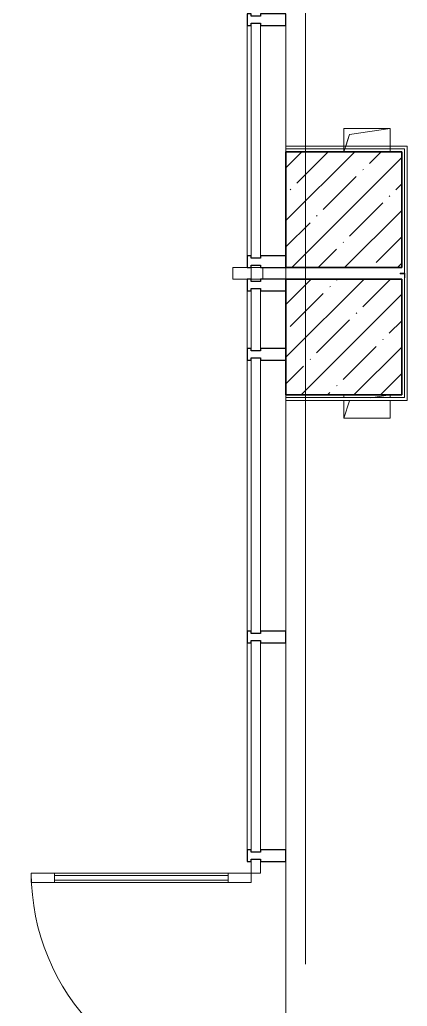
# Model space of a CAD drawing. Header units: millimetres. Extents: x 5993 to 95364, y 94667 to 143522.
# Drawn here: x 47794.3 to 47930.6, y 117337.2 to 117684 of the extents above; entities that cross this region are included whole.
import ezdxf

# ---------------------------------------------------------------- set-up
doc = ezdxf.new("R2010")
doc.units = ezdxf.units.MM
doc.linetypes.add('50_200_ШТРИХ_1Т_ш5_п1_п1_', pattern=[1400, 1000, -200, 0, -200])
for name, color, linetype, lineweight in [('0-2', 7, 'Continuous', 9), ('S-GRID-____-OTLN-1', 7, '50_200_ШТРИХ_1Т_ш5_п1_п1_', 9), ('Двери', 7, 'Continuous', 9), ('Импосты витража', 7, 'Continuous', 9), ('Импосты витража-1', 7, 'Continuous', 25), ('Несущие колонны', 7, 'Continuous', 9), ('Несущие колонны-1', 7, 'Continuous', 35), ('Обобщенные модели', 7, 'Continuous', 9), ('Общие ребра', 7, 'Continuous', 9), ('Остекление-1', 7, 'Continuous', 9), ('Перекрытия', 7, 'Continuous', 9), ('Стены', 7, 'Continuous', 9), ('Стены-1', 7, 'Continuous', 13), ('Элементы узлов', 7, 'Continuous', 9)]:
    doc.layers.add(name, color=color, linetype=linetype, lineweight=lineweight)
pattern_1 = [(45, (-77100, -45050), (-114.04925, 114.04925), []), (45, (-76985.95, -45050), (-114.04925, 114.04925), [201.613, -40.323, 3.353, -36.97])]
pattern_2 = [(45, (-77100, -44500), (-114.04925, 114.04925), []), (45, (-76985.95, -44500), (-114.04925, 114.04925), [201.613, -40.323, 3.353, -36.97])]

# ---------------------------------------------------------------- blocks, each defined once
blk = doc.blocks.new('BSC_Колонна _Прямоугольная - 500х500-V49-АИ2_01_План напольных покрытий и плинтусов 1го этажа _Часть 1_')
at = {"layer": 'Несущие колонны'}
h = blk.add_hatch(dxfattribs=at)
h.set_pattern_fill('FP_72', color=256, style=0, pattern_type=2)
h.set_pattern_definition(pattern_1)
h.paths.add_polyline_path([(-250, -250), (250, -250), (250, 250), (-250, 250)], flags=0)
at = {"layer": 'Несущие колонны-1'}
for p, q in [((250, 250), (-250, 250)), ((-250, 250), (-250, -250)), ((250, -250), (250, 250)), ((-250, -250), (250, -250))]:
    blk.add_line(p, q, dxfattribs=at)
blk = doc.blocks.new('BSC_Колонна _Прямоугольная - 500х500-V133-АИ2_01_План напольных покрытий и плинтусов 1го этажа _Часть 1_')
at = {"layer": 'Несущие колонны'}
h = blk.add_hatch(dxfattribs=at)
h.set_pattern_fill('FP_166', color=256, style=0, pattern_type=2)
h.set_pattern_definition(pattern_2)
h.paths.add_polyline_path([(-250, -250), (250, -250), (250, 250), (-250, 250), (-250, 158.6)], flags=0)
at = {"layer": 'Несущие колонны-1'}
for p, q in [((250, 250), (-250, 250)), ((-250, 250), (-250, -250)), ((250, -250), (250, 250)), ((-250, -250), (250, -250))]:
    blk.add_line(p, q, dxfattribs=at)
blk = doc.blocks.new('PNS_Панель прямоугольная1 - Нр_Стекло - 40мм-31356101-АИ2_01_План напольных покрытий и плинтусов 1го этажа _Часть 1_')
at = {"layer": 'Остекление-1'}
for p, q in [((-497.5, 40), (497.5, 40)), ((-507.5, 0), (507.5, 0)), ((497.5, 0), (-497.5, 0))]:
    blk.add_line(p, q, dxfattribs=at)
blk = doc.blocks.new('Прямоугольный импост - Импост структурный с накладкой - 150мм-31356098-АИ2_01_План напольных покрытий и плинтусов 1го этажа _Часть 1_')
at = {"layer": 'Импосты витража'}
for p, q in [((76683, 44850), (76683, 45845)), ((76850, 45300), (76850, 45845))]:
    blk.add_line(p, q, dxfattribs=at)
blk = doc.blocks.new('Прямоугольный импост - Импост структурный с накладкой - 150мм-27090926-АИ2_01_План напольных покрытий и плинтусов 1го этажа _Часть 1_')
at = {"layer": 'Импосты витража-1'}
for p, q in [((-25, 0), (-25, 17)), ((-25, 17), (25, 17)), ((-15, 0), (-25, 0)), ((-15, -40), (-15, 0)), ((25, 0), (15, 0)), ((15, 0), (15, -40)), ((25, 17), (25, 0)), ((-25, -150), (-25, -40)), ((-25, -40), (-15, -40)), ((15, -40), (25, -40)), ((25, -40), (25, -150)), ((25, -150), (-25, -150))]:
    blk.add_line(p, q, dxfattribs=at)
blk = doc.blocks.new('Прямоугольный импост - Импост структурный с накладкой - 150мм-V170-АИ2_01_План напольных покрытий и плинтусов 1го этажа _Часть 1_')
at = {"layer": 'Импосты витража-1'}
for p, q in [((-25, 0), (-25, 17)), ((-25, 17), (25, 17)), ((-15, 0), (-25, 0)), ((-15, -40), (-15, 0)), ((25, 0), (15, 0)), ((15, 0), (15, -40)), ((25, 17), (25, 0)), ((-25, -150), (-25, -40)), ((-25, -40), (-15, -40)), ((15, -40), (25, -40)), ((25, -40), (25, -150))]:
    blk.add_line(p, q, dxfattribs=at)
blk = doc.blocks.new('PNS_Панель прямоугольная1 - Нр_Стекло - 40мм-27464108-АИ2_01_План напольных покрытий и плинтусов 1го этажа _Часть 1_')
at = {"layer": 'Остекление-1'}
for p, q in [((-125, 40), (125, 40)), ((-135, 0), (135, 0)), ((125, 0), (-125, 0))]:
    blk.add_line(p, q, dxfattribs=at)
blk = doc.blocks.new('Прямоугольный импост - Импост структурный с накладкой - 150мм-27463733-АИ2_01_План напольных покрытий и плинтусов 1го этажа _Часть 1_')
at = {"layer": 'Импосты витража'}
blk.add_line((76683, 44450), (76683, 44700), dxfattribs=at)
blk = doc.blocks.new('PNS_Панель прямоугольная1 - Нр_Стекло - 40мм-31359384-АИ2_01_План напольных покрытий и плинтусов 1го этажа _Часть 1_')
at = {"layer": 'Остекление-1'}
for p, q in [((-585, 40), (585, 40)), ((-595, 0), (595, 0)), ((585, 0), (-585, 0))]:
    blk.add_line(p, q, dxfattribs=at)
blk = doc.blocks.new('Прямоугольный импост - Импост структурный с накладкой - 150мм-31359380-АИ2_01_План напольных покрытий и плинтусов 1го этажа _Часть 1_')
at = {"layer": 'Импосты витража'}
for p, q in [((76683, 43230), (76683, 44400)), ((76850, 44238), (76850, 44250)), ((76850, 43230), (76850, 44226))]:
    blk.add_line(p, q, dxfattribs=at)
blk = doc.blocks.new('AR_Отверстие прямоугольное _в плите_ - AR_Отверстие прямоугольное _в плите_-V243-АИ2_01_План напольных покрытий и плинтусов 1го этажа _Часть 1_')
at = {"layer": 'Обобщенные модели'}
for p, q in [((-100, 50), (-100, 38)), ((16, 38), (100, 50)), ((100, 38), (100, 50)), ((-100, 26), (-100, -50)), ((-100, -50), (-75, 25)), ((-75, 25), (-68, 26)), ((100, -50), (100, 26)), ((-100, -50), (100, -50))]:
    blk.add_line(p, q, dxfattribs=at)
blk = doc.blocks.new('AR_Отверстие прямоугольное _в плите_ - AR_Отверстие прямоугольное _в плите_-V244-АИ2_01_План напольных покрытий и плинтусов 1го этажа _Часть 1_')
at = {"layer": 'Обобщенные модели'}
for p, q in [((100, 50), (-100, 50)), ((-100, 50), (-100, -50)), ((-75, 25), (100, 50)), ((100, -50), (100, 50)), ((-100, -50), (-75, 25))]:
    blk.add_line(p, q, dxfattribs=at)
blk = doc.blocks.new('PNS_Панель прямоугольная1 - Нр_Стекло - 40мм-27122713-АИ2_01_План напольных покрытий и плинтусов 1го этажа _Часть 1_')
at = {"layer": 'Остекление-1'}
for p, q in [((-447.5, 40), (-219.3, 40)), ((-457.5, 0), (-219.3, 0)), ((-219.3, 0), (-447.5, 0))]:
    blk.add_line(p, q, dxfattribs=at)
blk = doc.blocks.new('Прямоугольный импост - Импост структурный с накладкой - 150мм-26839679-АИ2_01_План напольных покрытий и плинтусов 1го этажа _Часть 1_')
at = {"layer": 'Импосты витража'}
for p, q in [((76683, 42951.8), (76683, 43180)), ((76850, 42951.8), (76850, 43180))]:
    blk.add_line(p, q, dxfattribs=at)
blk = doc.blocks.new('BSC_Колонна _Прямоугольная - 500х500-V86-АИ2_01_План напольных покрытий и плинтусов 1го этажа _Часть 2_')
at = {"layer": 'Несущие колонны'}
h = blk.add_hatch(dxfattribs=at)
h.set_pattern_fill('FP_104', color=256, style=0, pattern_type=2)
h.set_pattern_definition(pattern_1)
h.paths.add_polyline_path([(-250, -250), (250, -250), (250, 250), (-250, 250), (-250, 118.3)], flags=0)
at = {"layer": 'Несущие колонны-1'}
for p, q in [((250, 250), (-250, 250)), ((-250, 250), (-250, -250)), ((250, -250), (250, 250)), ((-250, -250), (250, -250))]:
    blk.add_line(p, q, dxfattribs=at)
blk = doc.blocks.new('BSC_Колонна _Прямоугольная - 500х500-V129-АИ2_01_План напольных покрытий и плинтусов 1го этажа _Часть 2_')
at = {"layer": 'Несущие колонны'}
h = blk.add_hatch(dxfattribs=at)
h.set_pattern_fill('FP_149', color=256, style=0, pattern_type=2)
h.set_pattern_definition(pattern_2)
h.paths.add_polyline_path([(-250, -250), (250, -250), (250, 250), (-250, 250), (-250, 191.5)], flags=0)
at = {"layer": 'Несущие колонны-1'}
for p, q in [((250, 250), (-250, 250)), ((-250, 250), (-250, -250)), ((250, -250), (250, 250)), ((-250, -250), (250, -250))]:
    blk.add_line(p, q, dxfattribs=at)
blk = doc.blocks.new('PNS_Панель прямоугольная1 - Нр_Стекло - 40мм-31356101-АИ2_01_План напольных покрытий и плинтусов 1го этажа _Часть 2_')
at = {"layer": 'Остекление-1'}
for p, q in [((-497.5, 40), (497.5, 40)), ((-507.5, 0), (507.5, 0)), ((497.5, 0), (-497.5, 0))]:
    blk.add_line(p, q, dxfattribs=at)
blk = doc.blocks.new('Прямоугольный импост - Импост структурный с накладкой - 150мм-31356098-АИ2_01_План напольных покрытий и плинтусов 1го этажа _Часть 2_')
at = {"layer": 'Импосты витража'}
for p, q in [((76683, 44850), (76683, 45845)), ((76850, 45324), (76850, 45845)), ((76850, 45300), (76850, 45312))]:
    blk.add_line(p, q, dxfattribs=at)
blk = doc.blocks.new('Прямоугольный импост - Импост структурный с накладкой - 150мм-27090926-АИ2_01_План напольных покрытий и плинтусов 1го этажа _Часть 2_')
at = {"layer": 'Импосты витража-1'}
for p, q in [((-25, 0), (-25, 17)), ((-25, 17), (25, 17)), ((-15, 0), (-25, 0)), ((-15, -40), (-15, 0)), ((25, 0), (15, 0)), ((15, 0), (15, -40)), ((25, 17), (25, 0)), ((-25, -150), (-25, -40)), ((-25, -40), (-15, -40)), ((15, -40), (25, -40)), ((25, -40), (25, -150)), ((25, -150), (-25, -150))]:
    blk.add_line(p, q, dxfattribs=at)
blk = doc.blocks.new('Прямоугольный импост - Импост структурный с накладкой - 150мм-V162-АИ2_01_План напольных покрытий и плинтусов 1го этажа _Часть 2_')
at = {"layer": 'Импосты витража-1'}
for p, q in [((-25, 0), (-25, 17)), ((-25, 17), (25, 17)), ((-15, 0), (-25, 0)), ((-15, -40), (-15, 0)), ((25, 0), (15, 0)), ((15, 0), (15, -40)), ((25, 17), (25, 0)), ((-25, -150), (-25, -40)), ((-25, -40), (-15, -40)), ((15, -40), (25, -40)), ((25, -40), (25, -150))]:
    blk.add_line(p, q, dxfattribs=at)
blk = doc.blocks.new('PNS_Панель прямоугольная1 - Нр_Стекло - 40мм-27464108-АИ2_01_План напольных покрытий и плинтусов 1го этажа _Часть 2_')
at = {"layer": 'Остекление-1'}
for p, q in [((-125, 40), (125, 40)), ((-135, 0), (135, 0)), ((125, 0), (-125, 0))]:
    blk.add_line(p, q, dxfattribs=at)
blk = doc.blocks.new('Прямоугольный импост - Импост структурный с накладкой - 150мм-27463733-АИ2_01_План напольных покрытий и плинтусов 1го этажа _Часть 2_')
at = {"layer": 'Импосты витража'}
blk.add_line((76683, 44450), (76683, 44700), dxfattribs=at)
blk = doc.blocks.new('Дверь_Витражная_СКБ_2Ст2 - ДВН_ДАО_Выход из столовой-31380407-АИ2_01_План напольных покрытий и плинтусов 1го этажа _Часть 2_')
at = {"layer": 'Двери'}
for p, q in [((-975, -950), (-975, 0)), ((975, -1000), (975, 0))]:
    blk.add_line(p, q, dxfattribs=at)
for centre, radius, start, end in [((-975, 0), 950, 270, 0), ((975, 0), 1000, 180, 270)]:
    blk.add_arc(centre, radius, start, end, dxfattribs=at)
at = {"layer": 'Элементы узлов'}
for p, q in [((-1025, 40), (-975, 40)), ((-975, 40), (-1025, 40)), ((-975, 0), (-1025, 0)), ((-1025, 0), (-975, 0)), ((-975, 40), (-975, 0)), ((-975, 0), (-975, 40)), ((-935, 0), (-975, 0)), ((-975, -950), (-975, 0)), ((-935, 0), (-975, 0)), ((-975, 0), (-975, -950)), ((-935, -950), (-935, 0)), ((-935, -950), (-935, 0)), ((923, 0), (963, 0)), ((923, -1000), (923, 0)), ((923, 0), (923, -1000)), ((963, 0), (923, 0)), ((963, -1000), (963, 0)), ((963, -1000), (963, 0)), ((1025, 40), (975, 40)), ((975, 40), (975, 0)), ((1025, 40), (975, 40)), ((975, 40), (975, 0)), ((975, 0), (1025, 0)), ((975, 0), (1025, 0)), ((-975, -100), (-935, -100)), ((-965, -850), (-965, -100)), ((-945, -850), (-945, -100)), ((963, -100), (923, -100)), ((933, -900), (933, -100)), ((953, -900), (953, -100)), ((-975, -850), (-935, -850)), ((963, -900), (923, -900)), ((-975, -950), (-935, -950)), ((-975, -950), (-935, -950)), ((963, -1000), (923, -1000)), ((923, -1000), (963, -1000))]:
    blk.add_line(p, q, dxfattribs=at)
blk = doc.blocks.new('PNS_Панель прямоугольная1 - Нр_Стекло - 40мм-31359384-АИ2_01_План напольных покрытий и плинтусов 1го этажа _Часть 2_')
at = {"layer": 'Остекление-1'}
for p, q in [((-585, 40), (585, 40)), ((-595, 0), (595, 0)), ((585, 0), (-585, 0))]:
    blk.add_line(p, q, dxfattribs=at)
blk = doc.blocks.new('Прямоугольный импост - Импост структурный с накладкой - 150мм-31359380-АИ2_01_План напольных покрытий и плинтусов 1го этажа _Часть 2_')
at = {"layer": 'Импосты витража'}
for p, q in [((76683, 43230), (76683, 44400)), ((76850, 44238), (76850, 44250)), ((76850, 43230), (76850, 44226))]:
    blk.add_line(p, q, dxfattribs=at)
blk = doc.blocks.new('AR_Отверстие прямоугольное _в плите_ - AR_Отверстие прямоугольное _в плите_-V221-АИ2_01_План напольных покрытий и плинтусов 1го этажа _Часть 2_')
at = {"layer": 'Обобщенные модели'}
for p, q in [((-100, 50), (-100, 38)), ((16, 38), (100, 50)), ((100, 38), (100, 50)), ((-100, 26), (-100, -50)), ((-100, -50), (-75, 25)), ((-75, 25), (-68, 26)), ((100, -50), (100, 26)), ((-100, -50), (100, -50))]:
    blk.add_line(p, q, dxfattribs=at)
blk = doc.blocks.new('AR_Отверстие прямоугольное _в плите_ - AR_Отверстие прямоугольное _в плите_-V222-АИ2_01_План напольных покрытий и плинтусов 1го этажа _Часть 2_')
at = {"layer": 'Обобщенные модели'}
for p, q in [((100, 50), (-100, 50)), ((-100, 50), (-100, -26)), ((-75, 25), (100, 50)), ((100, -26), (100, 50)), ((-92, -26), (-75, 25)), ((-100, -38), (-100, -50)), ((-100, -50), (-96, -38)), ((100, -50), (100, -38))]:
    blk.add_line(p, q, dxfattribs=at)
blk = doc.blocks.new('PNS_Панель прямоугольная1 - Нр_Стекло - 40мм-27122713-АИ2_01_План напольных покрытий и плинтусов 1го этажа _Часть 2_')
at = {"layer": 'Остекление-1'}
for p, q in [((-447.5, 40), (447.5, 40)), ((-457.5, 0), (457.5, 0)), ((447.5, 0), (-447.5, 0))]:
    blk.add_line(p, q, dxfattribs=at)
blk = doc.blocks.new('Прямоугольный импост - Импост структурный с накладкой - 150мм-26839679-АИ2_01_План напольных покрытий и плинтусов 1го этажа _Часть 2_')
at = {"layer": 'Импосты витража'}
for p, q in [((76683, 39240), (76683, 40135)), ((76850, 39240), (76850, 40135))]:
    blk.add_line(p, q, dxfattribs=at)

msp = doc.modelspace()

# ---------------------------------------------------------------- linework, layer by layer
at = {"layer": 'S-GRID-____-OTLN-1', "color": 251, "ltscale": 0.6, "true_color": 0x636466}
msp.add_line((47894.73, 117351.98), (47894.73, 121495.1), dxfattribs=at)
at = {"layer": 'Обобщенные модели'}
for p, q in [((47928.12, 117594.86), (47928.12, 117594.69)), ((47929.75, 117594.86), (47928.12, 117594.86)), ((47928.12, 117594.86), (47928.12, 117594.69)), ((47929.75, 117594.86), (47928.12, 117594.86)), ((47928.12, 117594.69), (47929.59, 117594.69)), ((47928.12, 117594.69), (47929.59, 117594.69)), ((47929.59, 117594.69), (47929.59, 117593.23)), ((47929.59, 117594.69), (47929.59, 117593.23)), ((47929.59, 117593.23), (47929.75, 117593.23)), ((47929.59, 117593.23), (47929.75, 117593.23)), ((47929.75, 117593.23), (47929.75, 117594.86)), ((47929.75, 117593.23), (47929.75, 117594.86))]:
    msp.add_line(p, q, dxfattribs=at)
at = {"layer": 'Общие ребра'}
for p, q in [((47875.7, 117592.82), (47875.7, 117596.89)), ((47875.7, 117592.82), (47875.7, 117596.89)), ((47879.77, 117592.82), (47879.77, 117596.89)), ((47879.77, 117592.82), (47879.77, 117596.89))]:
    msp.add_line(p, q, dxfattribs=at)
at = {"layer": 'Перекрытия'}
msp.add_line((47887.91, 117388.11), (47887.91, 117221.25), dxfattribs=at)
at = {"layer": 'Стены'}
for p, q in [((47887.91, 117639.54), (47930.57, 117639.54)), ((47887.91, 117638.57), (47887.91, 117639.54)), ((47929.59, 117638.57), (47887.91, 117638.57)), ((47930.57, 117639.54), (47929.59, 117639.54)), ((47929.59, 117594.86), (47929.59, 117638.57)), ((47929.59, 117594.86), (47929.59, 117638.57)), ((47930.57, 117639.54), (47930.57, 117550.17)), ((47930.57, 117639.54), (47930.57, 117550.17)), ((47929.59, 117551.15), (47929.59, 117593.23)), ((47929.59, 117551.15), (47929.59, 117593.23)), ((47887.91, 117551.15), (47929.59, 117551.15)), ((47887.91, 117550.17), (47887.91, 117551.15)), ((47887.91, 117551.15), (47929.59, 117551.15)), ((47887.91, 117550.17), (47887.91, 117551.15)), ((47930.57, 117550.17), (47887.91, 117550.17)), ((47930.57, 117550.17), (47887.91, 117550.17))]:
    msp.add_line(p, q, dxfattribs=at)
at = {"layer": 'Стены-1'}
for p, q in [((47869.19, 117596.89), (47869.19, 117592.82)), ((47887.91, 117596.89), (47869.19, 117596.89)), ((47869.19, 117596.89), (47869.19, 117592.82)), ((47887.91, 117596.89), (47869.19, 117596.89)), ((47887.91, 117592.82), (47887.91, 117596.89)), ((47887.91, 117592.82), (47887.91, 117596.89)), ((47869.19, 117592.82), (47887.91, 117592.82)), ((47869.19, 117592.82), (47887.91, 117592.82))]:
    msp.add_line(p, q, dxfattribs=at)

# ---------------------------------------------------------------- block references
at = {"layer": '0-2', "extrusion": (0, 0, -1), "xscale": 0.08139549610658335, "yscale": 0.08139549610658335, "zscale": 0.08139549610658335, "rotation": 270.0000000000001}
for name, p in [('Прямоугольный импост - Импост структурный с накладкой - 150мм-27090926-АИ2_01_План напольных покрытий и плинтусов 1го этажа _Часть 1_', (-47875.7, 117683.98)), ('Прямоугольный импост - Импост структурный с накладкой - 150мм-27090926-АИ2_01_План напольных покрытий и плинтусов 1го этажа _Часть 2_', (-47875.7, 117683.98)), ('Прямоугольный импост - Импост структурный с накладкой - 150мм-V170-АИ2_01_План напольных покрытий и плинтусов 1го этажа _Часть 1_', (-47875.7, 117598.93)), ('Прямоугольный импост - Импост структурный с накладкой - 150мм-V162-АИ2_01_План напольных покрытий и плинтусов 1го этажа _Часть 2_', (-47875.7, 117598.93)), ('Прямоугольный импост - Импост структурный с накладкой - 150мм-V170-АИ2_01_План напольных покрытий и плинтусов 1го этажа _Часть 1_', (-47875.7, 117590.79)), ('Прямоугольный импост - Импост структурный с накладкой - 150мм-V162-АИ2_01_План напольных покрытий и плинтусов 1го этажа _Часть 2_', (-47875.7, 117590.79)), ('Прямоугольный импост - Импост структурный с накладкой - 150мм-V170-АИ2_01_План напольных покрытий и плинтусов 1го этажа _Часть 1_', (-47875.7, 117566.37)), ('Прямоугольный импост - Импост структурный с накладкой - 150мм-V162-АИ2_01_План напольных покрытий и плинтусов 1го этажа _Часть 2_', (-47875.7, 117566.37)), ('Прямоугольный импост - Импост структурный с накладкой - 150мм-27090926-АИ2_01_План напольных покрытий и плинтусов 1го этажа _Часть 1_', (-47875.7, 117467.07)), ('Прямоугольный импост - Импост структурный с накладкой - 150мм-27090926-АИ2_01_План напольных покрытий и плинтусов 1го этажа _Часть 2_', (-47875.7, 117467.07)), ('Прямоугольный импост - Импост структурный с накладкой - 150мм-27090926-АИ2_01_План напольных покрытий и плинтусов 1го этажа _Часть 2_', (-47875.7, 117390.15))]:
    msp.add_blockref(name, p, dxfattribs=at)
at = {"layer": '0-2', "xscale": 0.08139549610658335, "yscale": 0.08139549610658335, "zscale": 0.08139549610658335}
for name, p in [('Прямоугольный импост - Импост структурный с накладкой - 150мм-31356098-АИ2_01_План напольных покрытий и плинтусов 1го этажа _Часть 1_', (41632.67, 113950.37)), ('Прямоугольный импост - Импост структурный с накладкой - 150мм-31356098-АИ2_01_План напольных покрытий и плинтусов 1го этажа _Часть 2_', (41632.67, 113950.37)), ('AR_Отверстие прямоугольное _в плите_ - AR_Отверстие прямоугольное _в плите_-V244-АИ2_01_План напольных покрытий и плинтусов 1го этажа _Часть 1_', (47916.4, 117641.66)), ('AR_Отверстие прямоугольное _в плите_ - AR_Отверстие прямоугольное _в плите_-V222-АИ2_01_План напольных покрытий и плинтусов 1го этажа _Часть 2_', (47916.4, 117641.66)), ('BSC_Колонна _Прямоугольная - 500х500-V49-АИ2_01_План напольных покрытий и плинтусов 1го этажа _Часть 1_', (47908.26, 117617.24)), ('BSC_Колонна _Прямоугольная - 500х500-V86-АИ2_01_План напольных покрытий и плинтусов 1го этажа _Часть 2_', (47908.26, 117617.24)), ('BSC_Колонна _Прямоугольная - 500х500-V133-АИ2_01_План напольных покрытий и плинтусов 1го этажа _Часть 1_', (47908.26, 117572.47)), ('BSC_Колонна _Прямоугольная - 500х500-V129-АИ2_01_План напольных покрытий и плинтусов 1го этажа _Часть 2_', (47908.26, 117572.47)), ('Прямоугольный импост - Импост структурный с накладкой - 150мм-27463733-АИ2_01_План напольных покрытий и плинтусов 1го этажа _Часть 1_', (41632.67, 113950.37)), ('Прямоугольный импост - Импост структурный с накладкой - 150мм-27463733-АИ2_01_План напольных покрытий и плинтусов 1го этажа _Часть 2_', (41632.67, 113950.37)), ('Прямоугольный импост - Импост структурный с накладкой - 150мм-31359380-АИ2_01_План напольных покрытий и плинтусов 1го этажа _Часть 1_', (41632.67, 113950.37)), ('Прямоугольный импост - Импост структурный с накладкой - 150мм-31359380-АИ2_01_План напольных покрытий и плинтусов 1го этажа _Часть 2_', (41632.67, 113950.37)), ('AR_Отверстие прямоугольное _в плите_ - AR_Отверстие прямоугольное _в плите_-V243-АИ2_01_План напольных покрытий и плинтусов 1го этажа _Часть 1_', (47916.4, 117548.05)), ('AR_Отверстие прямоугольное _в плите_ - AR_Отверстие прямоугольное _в плите_-V221-АИ2_01_План напольных покрытий и плинтусов 1го этажа _Часть 2_', (47916.4, 117548.05)), ('Прямоугольный импост - Импост структурный с накладкой - 150мм-26839679-АИ2_01_План напольных покрытий и плинтусов 1го этажа _Часть 1_', (41632.67, 113950.37)), ('Прямоугольный импост - Импост структурный с накладкой - 150мм-26839679-АИ2_01_План напольных покрытий и плинтусов 1го этажа _Часть 2_', (41632.67, 114198.22))]:
    msp.add_blockref(name, p, dxfattribs=at)
at = {"layer": '0-2', "xscale": 0.08139549610658335, "yscale": 0.08139549610658335, "zscale": 0.08139549610658335, "rotation": 269.9999999999999}
for name, p in [('PNS_Панель прямоугольная1 - Нр_Стекло - 40мм-31356101-АИ2_01_План напольных покрытий и плинтусов 1го этажа _Часть 1_', (47875.7, 117641.46)), ('PNS_Панель прямоугольная1 - Нр_Стекло - 40мм-31356101-АИ2_01_План напольных покрытий и плинтусов 1го этажа _Часть 2_', (47875.7, 117641.46)), ('PNS_Панель прямоугольная1 - Нр_Стекло - 40мм-27464108-АИ2_01_План напольных покрытий и плинтусов 1го этажа _Часть 1_', (47875.7, 117578.58)), ('PNS_Панель прямоугольная1 - Нр_Стекло - 40мм-27464108-АИ2_01_План напольных покрытий и плинтусов 1го этажа _Часть 2_', (47875.7, 117578.58)), ('PNS_Панель прямоугольная1 - Нр_Стекло - 40мм-31359384-АИ2_01_План напольных покрытий и плинтусов 1го этажа _Часть 1_', (47875.7, 117516.72)), ('PNS_Панель прямоугольная1 - Нр_Стекло - 40мм-31359384-АИ2_01_План напольных покрытий и плинтусов 1го этажа _Часть 2_', (47875.7, 117516.72)), ('PNS_Панель прямоугольная1 - Нр_Стекло - 40мм-27122713-АИ2_01_План напольных покрытий и плинтусов 1го этажа _Часть 1_', (47875.7, 117428.61)), ('PNS_Панель прямоугольная1 - Нр_Стекло - 40мм-27122713-АИ2_01_План напольных покрытий и плинтусов 1го этажа _Часть 2_', (47875.7, 117428.61)), ('Дверь_Витражная_СКБ_2Ст2 - ДВН_ДАО_Выход из столовой-31380407-АИ2_01_План напольных покрытий и плинтусов 1го этажа _Часть 2_', (47875.7, 117304.68))]:
    msp.add_blockref(name, p, dxfattribs=at)

doc.saveas('drawing.dxf')
